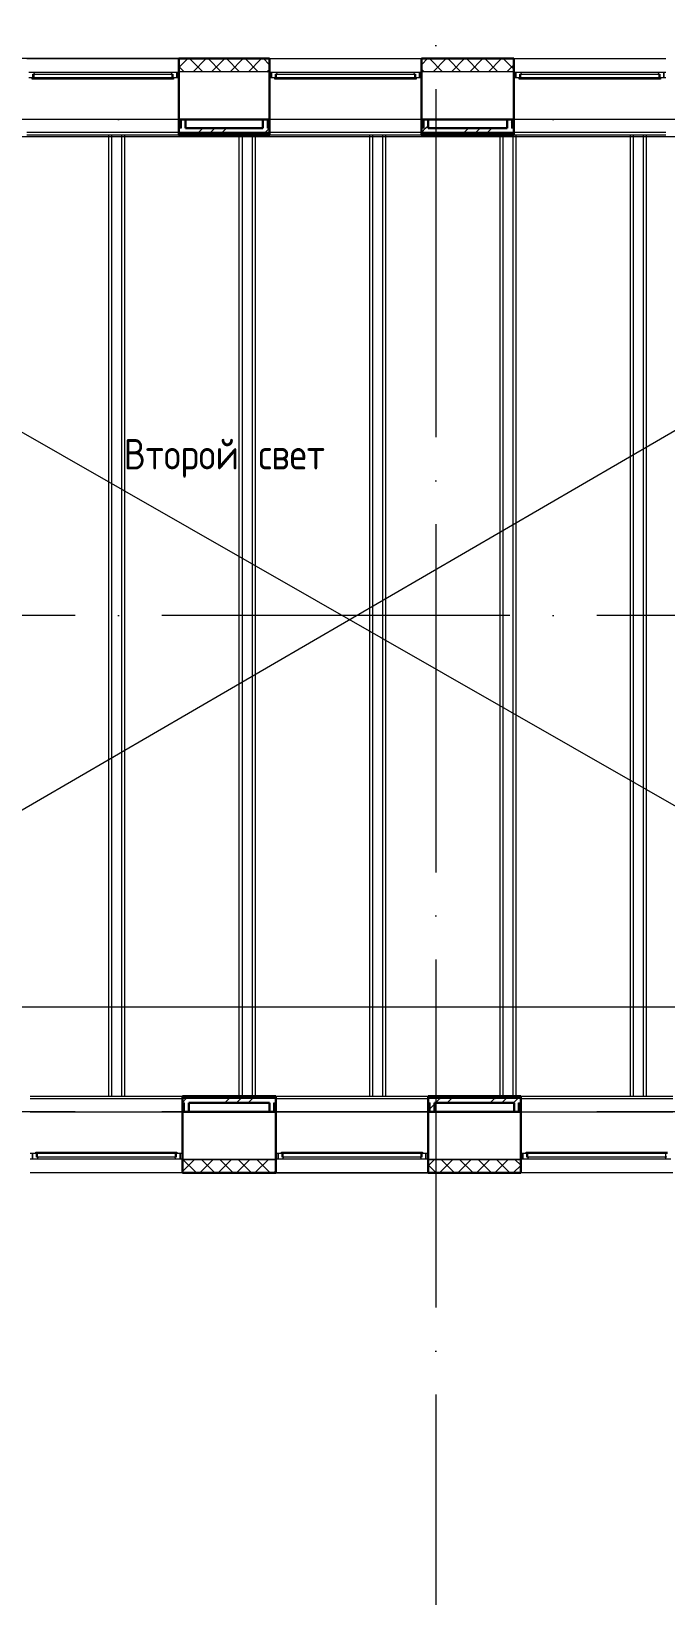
# Model space of a CAD drawing. Header units: millimetres. Extents: x -495897 to 1376592, y -28539 to 470976.
# Drawn here: x 287536 to 294833, y 372674 to 390650 of the extents above; entities that cross this region are included whole.
import ezdxf
from ezdxf import colors
from ezdxf.entities.mleader import LeaderData, LeaderLine
from ezdxf.math import Vec2, Vec3

# ---------------------------------------------------------------- set-up
doc = ezdxf.new("R2010")
doc.units = ezdxf.units.MM
doc.linetypes.add('ADSK_Линия сетки', pattern=[25, 20, -2.5, 0, -2.5])
doc.linetypes.add('ADSK_Сверху', pattern=[450, 300, -150])
for name, color, linetype, lineweight in [('_ Окна', 7, 'Continuous', 9), ('RC-Выноски', 7, 'Continuous', 0), ('Аннотация', 7, 'Continuous', 18), ('Линии', 7, 'Continuous', 9), ('Ограждение', 252, 'Continuous', 9), ('Окна', 252, 'Continuous', 9), ('Оси', 252, 'Continuous', 9), ('Перекрытие', 252, 'Continuous', 18), ('Стены внутренние', 7, 'Continuous', 18), ('Стены наружные', 7, 'Continuous', 18), ('Стены штриховка', 7, 'Continuous', 9)]:
    doc.layers.add(name, color=color, linetype=linetype, lineweight=lineweight)
doc.styles.add('GOST Common_1', font='', dxfattribs={"height": 250})
doc.styles.add('Mipgost_5', font='', dxfattribs={"height": 250})
doc.styles.get('GOST Common_1').set_extended_font_data('GOST type B')
doc.styles.get('Mipgost_5').set_extended_font_data('Mipgost')

# ---------------------------------------------------------------- blocks, each defined once
blk = doc.blocks.new('Перекрытия 1 - Перекрытия 1-1698725-3 этаж копия 1')
at = {"layer": 'Перекрытие', "ltscale": 100}
for p, q in [((11699, 26580), (11699, 15540)), ((11734, 26580), (11734, 15540)), ((11849, 26580), (11849, 15540)), ((11884, 26580), (11884, 15540)), ((13199, 26580), (13199, 15540)), ((13234, 26580), (13234, 15540)), ((13349, 26580), (13349, 15540)), ((13384, 26580), (13384, 15540)), ((14699, 26580), (14699, 15540)), ((14734, 26580), (14734, 15540)), ((14849, 26580), (14849, 15540)), ((14884, 26580), (14884, 15540)), ((16199, 26580), (16199, 15540)), ((16234, 26580), (16234, 15540)), ((16349, 26580), (16349, 15540)), ((16384, 26580), (16384, 15540)), ((17699, 26580), (17699, 15540)), ((17734, 26580), (17734, 15540)), ((17849, 26580), (17849, 15540)), ((17884, 26580), (17884, 15540))]:
    blk.add_line(p, q, dxfattribs=at)
blk = doc.blocks.new('3 этаж')
at = {"layer": '_ Окна', "color": 251, "lineweight": 18, "true_color": 0x636466}
for p, q in [((288325, 29777), (288266, 29777)), ((288266, 29719), (288304, 29719)), ((288312, 29719), (288312, 29760)), ((288312, 29760), (288324, 29760)), ((288330, 29760), (288325, 29777)), ((289906, 29777), (289902, 29760)), ((289966, 29777), (289906, 29777)), ((289908, 29760), (289920, 29760)), ((289920, 29760), (289920, 29719)), ((289928, 29719), (289966, 29719)), ((289966, 29719), (289966, 29777)), ((291115, 29777), (291056, 29777)), ((291056, 29777), (291056, 29719)), ((291056, 29719), (291094, 29719)), ((291102, 29719), (291102, 29760)), ((291102, 29760), (291114, 29760)), ((291120, 29760), (291115, 29777)), ((292696, 29777), (292692, 29760)), ((292756, 29777), (292696, 29777)), ((292698, 29760), (292710, 29760)), ((292710, 29760), (292710, 29719)), ((292718, 29719), (292756, 29719)), ((292756, 29719), (292756, 29777)), ((293925, 29777), (293866, 29777)), ((293866, 29777), (293866, 29719)), ((293866, 29719), (293904, 29719)), ((293912, 29719), (293912, 29760)), ((293912, 29760), (293924, 29760)), ((293930, 29760), (293925, 29777)), ((295506, 29777), (295502, 29760)), ((295566, 29777), (295506, 29777)), ((295508, 29760), (295520, 29760)), ((295520, 29760), (295520, 29719)), ((295528, 29719), (295566, 29719)), ((295566, 29719), (295566, 29777)), ((288344, 17355), (288306, 17355)), ((288306, 17355), (288306, 17297)), ((288306, 17297), (288365, 17297)), ((288352, 17314), (288352, 17355)), ((288364, 17314), (288352, 17314)), ((288365, 17297), (288370, 17314)), ((289942, 17314), (289946, 17297)), ((289946, 17297), (290006, 17297)), ((289960, 17314), (289948, 17314)), ((289960, 17355), (289960, 17314)), ((290006, 17355), (289968, 17355)), ((290006, 17297), (290006, 17355)), ((291169, 17355), (291131, 17355)), ((291131, 17355), (291131, 17297)), ((291131, 17297), (291190, 17297)), ((291177, 17314), (291177, 17355)), ((291189, 17314), (291177, 17314)), ((291190, 17297), (291195, 17314)), ((292767, 17314), (292771, 17297)), ((292771, 17297), (292831, 17297)), ((292785, 17314), (292773, 17314)), ((292785, 17355), (292785, 17314)), ((292831, 17355), (292793, 17355)), ((292831, 17297), (292831, 17355)), ((293984, 17355), (293946, 17355)), ((293946, 17355), (293946, 17297)), ((293946, 17297), (294005, 17297)), ((293992, 17314), (293992, 17355)), ((294004, 17314), (293992, 17314)), ((294005, 17297), (294010, 17314)), ((295582, 17314), (295586, 17297)), ((295586, 17297), (295646, 17297)), ((295600, 17314), (295588, 17314))]:
    blk.add_line(p, q, dxfattribs=at)
at = {"layer": '_ Окна', "color": 251, "true_color": 0x636466}
for p, q in [((289991, 29777), (289966, 29777)), ((289966, 29777), (289966, 29719)), ((289966, 29719), (289991, 29719)), ((291056, 29777), (291031, 29777)), ((291031, 29719), (291056, 29719)), ((291056, 29719), (291056, 29777)), ((292781, 29777), (292756, 29777)), ((292756, 29777), (292756, 29719)), ((292756, 29719), (292781, 29719)), ((293866, 29777), (293841, 29777)), ((293841, 29719), (293866, 29719)), ((293866, 29719), (293866, 29777)), ((295591, 29777), (295566, 29777)), ((295566, 29777), (295566, 29719)), ((295566, 29719), (295591, 29719)), ((288306, 17355), (288281, 17355)), ((288281, 17297), (288306, 17297)), ((288306, 17297), (288306, 17355)), ((290031, 17355), (290006, 17355)), ((290006, 17355), (290006, 17297)), ((290006, 17297), (290031, 17297)), ((291131, 17355), (291106, 17355)), ((291106, 17297), (291131, 17297)), ((291131, 17297), (291131, 17355)), ((292856, 17355), (292831, 17355)), ((292831, 17355), (292831, 17297)), ((292831, 17297), (292856, 17297)), ((293946, 17355), (293921, 17355)), ((293921, 17297), (293946, 17297)), ((293946, 17297), (293946, 17355))]:
    blk.add_line(p, q, dxfattribs=at)
at = {"layer": 'Линии', "color": 251, "linetype": 'ADSK_Сверху', "ltscale": 200, "true_color": 0x636466}
for p, q in [((282206, 17837), (301851, 29237)), ((282206, 29062), (301851, 17837))]:
    blk.add_line(p, q, dxfattribs=at)
at = {"layer": 'Ограждение', "color": 251, "true_color": 0x636466}
for p, q in [((301836, 29037), (282221, 29037)), ((289991, 29037), (288241, 29037)), ((289991, 29057), (289991, 29037)), ((291031, 29037), (291031, 29057)), ((292781, 29037), (291031, 29037)), ((292781, 29057), (292781, 29037)), ((293841, 29037), (293841, 29057)), ((295591, 29037), (293841, 29037))]:
    blk.add_line(p, q, dxfattribs=at)
at = {"layer": 'Окна', "color": 251, "true_color": 0x636466}
for p, q in [((288304, 29719), (289928, 29719)), ((288304, 29702), (288304, 29719)), ((289928, 29702), (288304, 29702)), ((288324, 29760), (289908, 29760)), ((288324, 29719), (288324, 29760)), ((289906, 29777), (288325, 29777)), ((289908, 29760), (289908, 29719)), ((289928, 29719), (289928, 29702)), ((291094, 29719), (292718, 29719)), ((291094, 29702), (291094, 29719)), ((292718, 29702), (291094, 29702)), ((291114, 29760), (292698, 29760)), ((291114, 29719), (291114, 29760)), ((292696, 29777), (291115, 29777)), ((292698, 29760), (292698, 29719)), ((292718, 29719), (292718, 29702)), ((293904, 29719), (295528, 29719)), ((293904, 29702), (293904, 29719)), ((295528, 29702), (293904, 29702)), ((293924, 29760), (295508, 29760)), ((293924, 29719), (293924, 29760)), ((295506, 29777), (293925, 29777)), ((295508, 29760), (295508, 29719)), ((295528, 29719), (295528, 29702)), ((288344, 17372), (289968, 17372)), ((288344, 17355), (288344, 17372)), ((289968, 17355), (288344, 17355)), ((288364, 17314), (288364, 17355)), ((289948, 17314), (288364, 17314)), ((288365, 17297), (289946, 17297)), ((289948, 17355), (289948, 17314)), ((289968, 17372), (289968, 17355)), ((291169, 17372), (292793, 17372)), ((291169, 17355), (291169, 17372)), ((292793, 17355), (291169, 17355)), ((291189, 17314), (291189, 17355)), ((292773, 17314), (291189, 17314)), ((291190, 17297), (292771, 17297)), ((292773, 17355), (292773, 17314)), ((292793, 17372), (292793, 17355)), ((293984, 17372), (295608, 17372)), ((293984, 17355), (293984, 17372)), ((295608, 17355), (293984, 17355)), ((294004, 17314), (294004, 17355)), ((295588, 17314), (294004, 17314)), ((294005, 17297), (295586, 17297)), ((295588, 17355), (295588, 17314))]:
    blk.add_line(p, q, dxfattribs=at)
at = {"layer": 'Оси', "color": 251, "linetype": 'ADSK_Линия сетки', "ltscale": 200, "true_color": 0x636466}
for p, q in [((292946, 34587), (292946, -31390)), ((308796, 29237), (237074, 29237)), ((308796, 23537), (237074, 23537)), ((308796, 17837), (237074, 17837))]:
    blk.add_line(p, q, dxfattribs=at)
at = {"layer": 'Перекрытие', "color": 251, "true_color": 0x636466}
blk.add_line((296331, 19037), (282221, 19037), dxfattribs=at)
at = {"layer": 'Стены внутренние', "color": 251, "true_color": 0x636466}
for p, q in [((288241, 29939), (289991, 29939)), ((291031, 29939), (292781, 29939)), ((293841, 29939), (295591, 29939)), ((291031, 29787), (289991, 29787)), ((293841, 29787), (292781, 29787)), ((289991, 29237), (288241, 29237)), ((292781, 29237), (291031, 29237)), ((295591, 29237), (293841, 29237)), ((288281, 17837), (290031, 17837)), ((291106, 17837), (292856, 17837)), ((293921, 17837), (295671, 17837)), ((290031, 17287), (291106, 17287)), ((291106, 17287), (290031, 17287)), ((292856, 17287), (293921, 17287)), ((293921, 17287), (292856, 17287)), ((290031, 17135), (288281, 17135)), ((292856, 17135), (291106, 17135)), ((295671, 17135), (293921, 17135))]:
    blk.add_line(p, q, dxfattribs=at)
at = {"layer": 'Стены внутренние', "color": 251, "lineweight": 30, "true_color": 0x636466}
for p, q in [((289991, 29237), (289991, 29939)), ((289991, 29939), (291031, 29939)), ((291031, 29237), (291031, 29939)), ((292781, 29237), (292781, 29939)), ((292781, 29939), (293841, 29939)), ((293841, 29237), (293841, 29939)), ((290066, 29237), (290956, 29237)), ((292856, 29237), (293766, 29237)), ((290031, 17837), (290031, 17287)), ((290106, 17837), (291031, 17837)), ((291106, 17837), (291106, 17287)), ((292856, 17837), (292856, 17287)), ((292931, 17837), (293846, 17837)), ((293921, 17837), (293921, 17287)), ((290031, 17287), (290031, 17135)), ((291106, 17287), (291106, 17135)), ((292856, 17287), (292856, 17135)), ((293921, 17287), (293921, 17135)), ((290031, 17135), (291106, 17135)), ((293921, 17135), (292856, 17135))]:
    blk.add_line(p, q, dxfattribs=at)
at = {"layer": 'Стены внутренние', "color": 251, "linetype": 'Continuous', "lineweight": 9, "true_color": 0x636466}
for p, q in [((289991, 29835), (290093, 29937)), ((290052, 29787), (289991, 29848)), ((290264, 29787), (290114, 29937)), ((290155, 29787), (290305, 29937)), ((290477, 29787), (290327, 29937)), ((290367, 29787), (290517, 29937)), ((290461, 29939), (290460, 29937)), ((290689, 29787), (290539, 29937)), ((290552, 29937), (290551, 29939)), ((290579, 29787), (290729, 29937)), ((290901, 29787), (290751, 29937)), ((290791, 29787), (290941, 29937)), ((291029, 29871), (290963, 29937)), ((292783, 29896), (292781, 29893)), ((292783, 29869), (292850, 29937)), ((293022, 29787), (292872, 29937)), ((292913, 29787), (293063, 29937)), ((292924, 29939), (292923, 29937)), ((293234, 29787), (293084, 29937)), ((293125, 29787), (293275, 29937)), ((293446, 29787), (293296, 29937)), ((293337, 29787), (293487, 29937)), ((293368, 29937), (293367, 29939)), ((293659, 29787), (293509, 29937)), ((293549, 29787), (293699, 29937)), ((293841, 29816), (293721, 29937)), ((293761, 29787), (293839, 29864)), ((291003, 29787), (291031, 29814)), ((292810, 29787), (292781, 29816)), ((290033, 17149), (290171, 17287)), ((290187, 17137), (290037, 17287)), ((290233, 17137), (290383, 17287)), ((290399, 17137), (290249, 17287)), ((290445, 17137), (290595, 17287)), ((290611, 17137), (290461, 17287)), ((290657, 17137), (290807, 17287)), ((290823, 17137), (290673, 17287)), ((290869, 17137), (291019, 17287)), ((291035, 17137), (290885, 17287)), ((291106, 17278), (291097, 17287)), ((292856, 17214), (292928, 17287)), ((292991, 17137), (293141, 17287)), ((293156, 17137), (293006, 17287)), ((293203, 17137), (293353, 17287)), ((293369, 17137), (293219, 17287)), ((293415, 17137), (293565, 17287)), ((293581, 17137), (293431, 17287)), ((293627, 17137), (293777, 17287)), ((293793, 17137), (293643, 17287)), ((293921, 17221), (293855, 17287)), ((290109, 17137), (290107, 17135)), ((290318, 17135), (290317, 17137)), ((291081, 17137), (291104, 17159)), ((292944, 17137), (292856, 17225)), ((292858, 17205), (292856, 17209)), ((292924, 17137), (292923, 17135)), ((293133, 17135), (293132, 17137)), ((293839, 17137), (293921, 17218))]:
    blk.add_line(p, q, dxfattribs=at)
at = {"layer": 'Стены наружные', "color": 251, "true_color": 0x636466}
for p, q in [((287746, 29944), (290506, 29944)), ((290506, 29939), (290506, 29944)), ((290511, 29944), (291031, 29944)), ((290511, 29939), (290511, 29944)), ((291031, 29939), (291031, 29944)), ((292781, 29944), (292781, 29939)), ((292781, 29944), (293841, 29944)), ((293311, 29939), (293311, 29944)), ((293841, 29939), (293841, 29944)), ((289991, 29087), (288241, 29087)), ((289991, 29057), (288241, 29057)), ((292781, 29087), (291031, 29087)), ((292781, 29057), (291031, 29057)), ((295591, 29087), (293841, 29087)), ((295591, 29057), (293841, 29057)), ((288281, 18017), (290031, 18017)), ((288281, 17987), (290031, 17987)), ((291106, 18017), (292856, 18017)), ((291106, 17987), (292856, 17987)), ((293921, 18017), (295671, 18017)), ((293921, 17987), (295671, 17987)), ((290031, 17130), (290031, 17135)), ((290566, 17130), (290031, 17130)), ((290566, 17129), (290031, 17129)), ((290566, 17130), (290566, 17135)), ((290585, 17130), (290585, 17135)), ((293391, 17130), (290585, 17130)), ((293391, 17134), (293921, 17134)), ((293391, 17129), (293391, 17134)), ((293921, 17129), (293391, 17129)), ((293921, 17134), (293921, 17129))]:
    blk.add_line(p, q, dxfattribs=at)
at = {"layer": 'Стены наружные', "color": 251, "lineweight": 30, "true_color": 0x636466}
for p, q in [((289991, 29062), (289991, 29237)), ((290066, 29237), (289991, 29237)), ((290066, 29237), (290066, 29137)), ((290066, 29137), (290956, 29137)), ((290956, 29137), (290956, 29237)), ((291031, 29237), (290956, 29237)), ((291031, 29237), (291031, 29062)), ((292781, 29062), (292781, 29237)), ((292856, 29237), (292781, 29237)), ((292856, 29237), (292856, 29137)), ((292856, 29137), (293766, 29137)), ((293766, 29137), (293766, 29237)), ((293841, 29237), (293766, 29237)), ((293841, 29237), (293841, 29062)), ((289991, 29057), (289991, 29062)), ((289991, 29057), (291031, 29057)), ((291031, 29057), (291031, 29062)), ((292781, 29057), (292781, 29062)), ((292781, 29057), (293841, 29057)), ((293841, 29057), (293841, 29062)), ((290031, 18017), (291106, 18017)), ((290031, 17837), (290031, 18017)), ((291106, 18017), (291106, 17837)), ((293921, 18017), (292856, 18017)), ((292856, 17837), (292856, 18017)), ((293921, 18017), (293921, 17837)), ((290031, 17837), (290106, 17837)), ((290106, 17937), (291031, 17937)), ((290106, 17937), (290106, 17837)), ((291031, 17837), (291031, 17937)), ((291031, 17837), (291106, 17837)), ((292856, 17837), (292931, 17837)), ((293846, 17937), (292931, 17937)), ((292931, 17937), (292931, 17837)), ((293846, 17837), (293846, 17937)), ((293846, 17837), (293921, 17837))]:
    blk.add_line(p, q, dxfattribs=at)
at = {"layer": 'Стены наружные', "color": 251, "linetype": 'Continuous', "lineweight": 9, "true_color": 0x636466}
for p, q in [((289991, 29198), (290003, 29211)), ((290003, 29211), (290016, 29223)), ((290217, 29087), (290267, 29137)), ((290352, 29087), (290402, 29137)), ((290487, 29087), (290537, 29137)), ((290981, 29087), (291031, 29137)), ((291006, 29152), (291018, 29165)), ((291018, 29165), (291031, 29177)), ((292781, 29230), (292787, 29237)), ((292781, 29090), (292827, 29137)), ((292827, 29137), (292856, 29165)), ((293271, 29087), (293321, 29137)), ((293406, 29087), (293456, 29137)), ((293540, 29087), (293590, 29137)), ((293816, 29205), (293828, 29217)), ((293828, 29217), (293841, 29230)), ((290061, 29057), (290066, 29062)), ((290066, 29062), (290079, 29074)), ((290079, 29074), (290091, 29087)), ((290278, 29062), (290291, 29074)), ((290291, 29074), (290303, 29087)), ((290486, 29057), (290491, 29062)), ((290491, 29062), (290503, 29074)), ((290503, 29074), (290516, 29087)), ((290703, 29062), (290715, 29074)), ((290715, 29074), (290728, 29087)), ((290910, 29057), (290915, 29062)), ((290915, 29062), (290927, 29074)), ((290927, 29074), (290940, 29087)), ((292824, 29062), (292837, 29074)), ((292837, 29074), (292849, 29087)), ((293031, 29057), (293036, 29062)), ((293036, 29062), (293049, 29074)), ((293049, 29074), (293061, 29087)), ((293248, 29062), (293261, 29074)), ((293261, 29074), (293273, 29087)), ((293455, 29057), (293460, 29062)), ((293460, 29062), (293473, 29074)), ((293473, 29074), (293485, 29087)), ((293673, 29062), (293685, 29074)), ((293685, 29074), (293698, 29087)), ((290031, 17995), (290035, 17999)), ((290031, 17944), (290074, 17987)), ((290035, 17999), (290047, 18012)), ((290047, 18012), (290052, 18017)), ((290234, 17987), (290247, 17999)), ((290247, 17999), (290259, 18012)), ((290446, 17987), (290459, 17999)), ((290459, 17999), (290471, 18012)), ((290471, 18012), (290476, 18017)), ((290517, 17937), (290567, 17987)), ((290652, 17937), (290702, 17987)), ((290659, 17987), (290671, 17999)), ((290671, 17999), (290684, 18012)), ((290787, 17937), (290837, 17987)), ((290871, 17987), (290883, 17999)), ((290883, 17999), (290896, 18012)), ((290896, 18012), (290901, 18017)), ((291083, 17987), (291095, 17999)), ((291095, 17999), (291106, 18009)), ((292856, 17985), (292857, 17987)), ((292942, 17937), (292992, 17987)), ((292992, 17987), (293005, 17999)), ((293005, 17999), (293017, 18012)), ((293017, 18012), (293022, 18017)), ((293077, 17937), (293127, 17987)), ((293204, 17987), (293217, 17999)), ((293217, 17999), (293229, 18012)), ((293416, 17987), (293429, 17999)), ((293429, 17999), (293441, 18012)), ((293441, 18012), (293446, 18017)), ((293570, 17937), (293620, 17987)), ((293628, 17987), (293641, 17999)), ((293641, 17999), (293653, 18012)), ((293705, 17937), (293755, 17987)), ((293840, 17937), (293890, 17987)), ((293841, 17987), (293853, 17999)), ((293853, 17999), (293866, 18012)), ((293866, 18012), (293871, 18017)), ((292856, 17850), (292868, 17863)), ((292868, 17863), (292881, 17875)), ((292881, 17875), (292931, 17925)), ((293903, 17837), (293908, 17842)), ((293908, 17842), (293921, 17855))]:
    blk.add_line(p, q, dxfattribs=at)
at = {"layer": 'Стены штриховка', "color": 251, "true_color": 0x636466}
for p, q in [((289991, 29863), (289993, 29863)), ((289993, 29863), (289993, 29937)), ((289993, 29937), (291029, 29937)), ((291029, 29937), (291029, 29863)), ((291029, 29863), (291031, 29863)), ((292781, 29863), (292783, 29863)), ((292783, 29863), (292783, 29937)), ((292783, 29937), (293839, 29937)), ((293839, 29937), (293839, 29863)), ((293839, 29863), (293841, 29863)), ((290016, 29137), (289991, 29137)), ((290003, 29237), (290003, 29137)), ((290016, 29237), (290016, 29137)), ((291006, 29237), (291006, 29137)), ((291031, 29137), (291006, 29137)), ((291018, 29237), (291018, 29137)), ((292806, 29137), (292781, 29137)), ((292793, 29237), (292793, 29137)), ((292806, 29237), (292806, 29137)), ((293816, 29237), (293816, 29137)), ((293841, 29137), (293816, 29137)), ((293828, 29237), (293828, 29137)), ((291031, 29087), (289991, 29087)), ((291031, 29074), (289991, 29074)), ((291031, 29062), (289991, 29062)), ((289991, 29062), (291031, 29062)), ((293841, 29087), (292781, 29087)), ((293841, 29074), (292781, 29074)), ((293841, 29062), (292781, 29062)), ((292781, 29062), (293841, 29062)), ((290031, 18012), (291106, 18012)), ((291106, 18012), (290031, 18012)), ((291106, 17999), (290031, 17999)), ((291106, 17987), (290031, 17987)), ((292856, 18012), (293921, 18012)), ((293921, 18012), (292856, 18012)), ((293921, 17999), (292856, 17999)), ((293921, 17987), (292856, 17987)), ((290031, 17937), (290056, 17937)), ((290043, 17837), (290043, 17937)), ((290056, 17837), (290056, 17937)), ((291081, 17837), (291081, 17937)), ((291081, 17937), (291106, 17937)), ((291093, 17837), (291093, 17937)), ((292856, 17937), (292881, 17937)), ((292868, 17837), (292868, 17937)), ((292881, 17837), (292881, 17937)), ((293896, 17837), (293896, 17937)), ((293896, 17937), (293921, 17937)), ((293908, 17837), (293908, 17937)), ((290033, 17211), (290031, 17211)), ((290033, 17137), (290033, 17211)), ((291104, 17137), (290033, 17137)), ((291104, 17211), (291104, 17137)), ((291106, 17211), (291104, 17211)), ((292858, 17211), (292856, 17211)), ((292858, 17137), (292858, 17211)), ((293919, 17137), (292858, 17137)), ((293919, 17211), (293919, 17137)), ((293921, 17211), (293919, 17211))]:
    blk.add_line(p, q, dxfattribs=at)
at = {"layer": 'Перекрытие', "color": 251, "true_color": 0x636466}
blk.add_blockref('Перекрытия 1 - Перекрытия 1-1698725-3 этаж копия 1', (277482, 2476), dxfattribs=at)
at = {"layer": 'Аннотация', "color": 251, "true_color": 0x636466, "style": 'GOST Common_1', "width": 0.9}
for s, p in [('Второй', (289356, 25217)), ('свет', (290904, 25217))]:
    blk.add_text(s, height=350, dxfattribs=at).set_placement(p)

msp = doc.modelspace()

# ---------------------------------------------------------------- block references
msp.add_blockref('3 этаж', (-756.474, 360398.765))

# ---------------------------------------------------------------- leaders
at = {"layer": 'RC-Выноски', "linetype": 'Continuous', "ltscale": 15}
ml = msp.add_multileader_mtext('Standard', dxfattribs=at)
ml.set_content('В ЛВС здания школы', color=256, style='Mipgost_5')
ml.set_leader_properties()
ml.build(insert=Vec2(0, 0))
ml.multileader.update_dxf_attribs({"has_text_frame": 1, "text_left_attachment_type": 6, "text_right_attachment_type": 6, "dogleg_length": 2, "arrow_head_size": 400, "scale": 100})
ctx = ml.context
ctx.base_point, ctx.scale, ctx.char_height, ctx.arrow_head_size, ctx.landing_gap_size, ctx.plane_origin = Vec3(408469.171, 372490.934), 100, 250, 400, 100, Vec3(-116420.439, 333728.374)
ctx.left_attachment, ctx.right_attachment, ctx.text_align_type = 6, 6, 2
notes = []
notes.append((ctx, [(1, (1, 1, 0), (411431.849, 372490.934), (-1, 0), 200, [(0, [(411431.849, 370475.664)], 0, [])])]))
ctx.mtext.insert, ctx.mtext.width, ctx.mtext.alignment, ctx.mtext.flow_direction = Vec3(411131.849, 372790.934), 4609.04485, 3, 5
for ctx, leaders in notes:
    for number, flags, end, landing, length, lines in leaders:
        leader = LeaderData()
        leader.index, (leader.has_last_leader_line, leader.has_dogleg_vector, leader.attachment_direction) = number, flags
        leader.last_leader_point, leader.dogleg_vector, leader.dogleg_length = Vec3(end), Vec3(landing), length
        for number, points, colour, breaks in lines:
            line = LeaderLine()
            line.index, line.vertices, line.color, line.breaks = number, Vec3.list(points), colors.encode_raw_color(colour), breaks
            leader.lines.append(line)
        ctx.leaders.append(leader)

doc.saveas('drawing.dxf')
